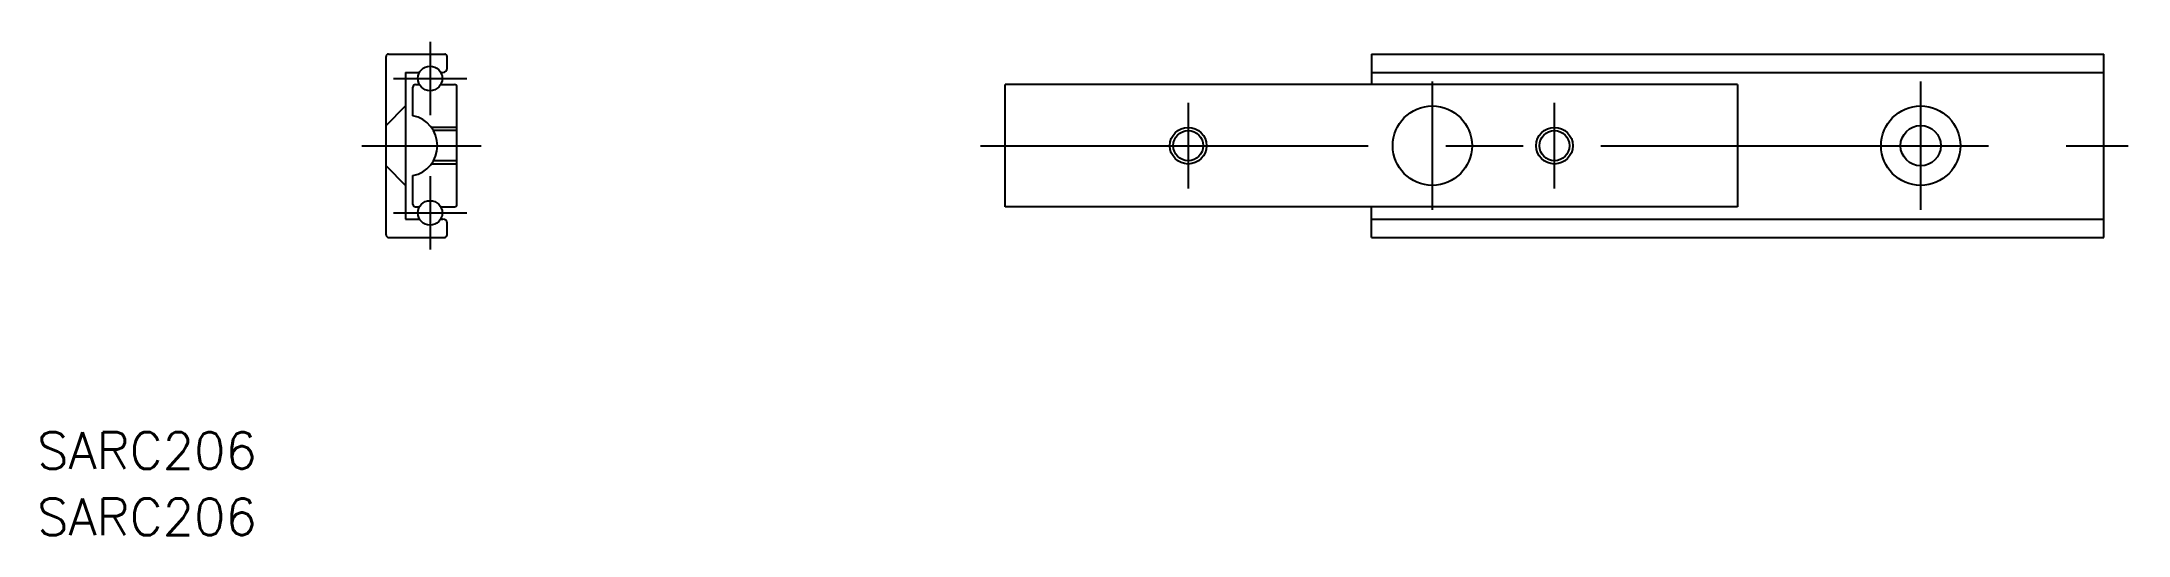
# Model space of a CAD drawing. Extents: x -79 to 92, y -32 to 8.
import ezdxf

# ---------------------------------------------------------------- set-up
doc = ezdxf.new("R2010")
doc.units = 0
doc.linetypes.add('CENTER', pattern=[50.8, 31.75, -6.35, 6.35, -6.35])
doc.linetypes.add('DASHED', pattern=[19.05, 12.7, -6.35])
doc.layers.get('0').update_dxf_attribs({"linetype": 'CONTINUOUS'})
doc.layers.add('CENTER', color=1, linetype='CONTINUOUS')
doc.styles.get("Standard").update_dxf_attribs({"font": 'txt.shx', "height": 3, "bigfont": 'bigfont.shx'})

msp = doc.modelspace()

# ---------------------------------------------------------------- linework, layer by layer
at = {"color": 7, "linetype": 'CONTINUOUS'}
for p, q in [((-50.7, -7.3), (-50.7, 7.3)), ((-50.5, 7.5), (-45.9, 7.5)), ((-45.7, 6.35), (-45.7, 7.3)), ((30, 7.5), (90, 7.5)), ((30, 7.5), (30, 5)), ((90, -7.5), (90, 7.5)), ((-49.1, 6), (-49.1, -6)), ((-49.1, 6), (-47.96, 6)), ((-46.23, 6), (-46.05, 6)), ((30, 6), (90, 6)), ((-48.5, 2.45), (-48.5, 4.8)), ((-48.3, 5), (-47.96, 5)), ((-46.23, 5), (-45.1, 5)), ((-44.9, -4.8), (-44.9, 4.8)), ((60, 5), (0, 5)), ((0, -5), (0, 5)), ((60, 5), (60, -5)), ((-48.5, -4.8), (-48.5, -2.45)), ((-48.3, -5), (-47.96, -5)), ((-46.23, -5), (-45.1, -5)), ((60, -5), (0, -5)), ((30, -7.5), (30, -5)), ((-49.1, -6), (-47.96, -6)), ((-46.23, -6), (-46.05, -6)), ((-45.7, -7.3), (-45.7, -6.35)), ((30, -6), (90, -6)), ((-50.5, -7.5), (-45.9, -7.5)), ((30, -7.5), (90, -7.5))]:
    msp.add_line(p, q, dxfattribs=at)
at = {"color": 3, "linetype": 'DASHED'}
for p, q in [((-50.7, 1.65), (-49.1, 3.25)), ((-44.9, 1.5), (-47, 1.5)), ((-44.9, 1.23), (-46.82, 1.23)), ((-50.7, -1.65), (-49.1, -3.25)), ((-44.9, -1.5), (-47, -1.5)), ((-44.9, -1.23), (-46.82, -1.23))]:
    msp.add_line(p, q, dxfattribs=at)
at = {"color": 7, "linetype": 'CONTINUOUS'}
for centre, radius in [((-47.1, 5.5), 1), ((35, 0), 3.25), ((75, 0), 3.25), ((15, 0), 1.23), ((45, 0), 1.23), ((75, 0), 1.65), ((-47.1, -5.5), 1)]:
    msp.add_circle(centre, radius, dxfattribs=at)
at = {"color": 3, "linetype": 'CONTINUOUS'}
for centre in [(15, 0), (45, 0)]:
    msp.add_circle(centre, 1.5, dxfattribs=at)
at = {"color": 7, "linetype": 'CONTINUOUS'}
for centre, radius, start, end in [((-50.5, 7.3), 0.2, 90, 180), ((-45.9, 7.3), 0.2, 0, 90), ((-46.05, 6.35), 0.35, 270, 0), ((-48.3, 4.8), 0.2, 90, 180), ((-45.1, 4.8), 0.2, 0, 90), ((-49, 0), 2.5, 281.537, 78.463), ((-48.3, -4.8), 0.2, 180, 270), ((-45.1, -4.8), 0.2, 270, 0), ((-46.05, -6.35), 0.35, 0, 90), ((-50.5, -7.3), 0.2, 180, 270), ((-45.9, -7.3), 0.2, 270, 0)]:
    msp.add_arc(centre, radius, start, end, dxfattribs=at)
at = {"layer": 'CENTER', "color": 1, "linetype": 'CENTER'}
for p, q in [((-47.1, 8.5), (-47.1, 2.5)), ((-50.1, 5.5), (-44.1, 5.5)), ((35, -5.25), (35, 5.25)), ((75, -5.25), (75, 5.25)), ((15, 3.5), (15, -3.5)), ((45, -3.5), (45, 3.5)), ((-52.7, 0), (-42.9, 0)), ((-2, 0), (92, 0)), ((-47.1, -2.5), (-47.1, -8.5)), ((-50.1, -5.5), (-44.1, -5.5))]:
    msp.add_line(p, q, dxfattribs=at)

# ---------------------------------------------------------------- texts
at = {"color": 7, "linetype": 'CONTINUOUS'}
for p in [(-79.29, -26.44), (-79.29, -31.87)]:
    msp.add_text('SARC206', height=3, dxfattribs=at).set_placement(p)

doc.saveas('drawing.dxf')
